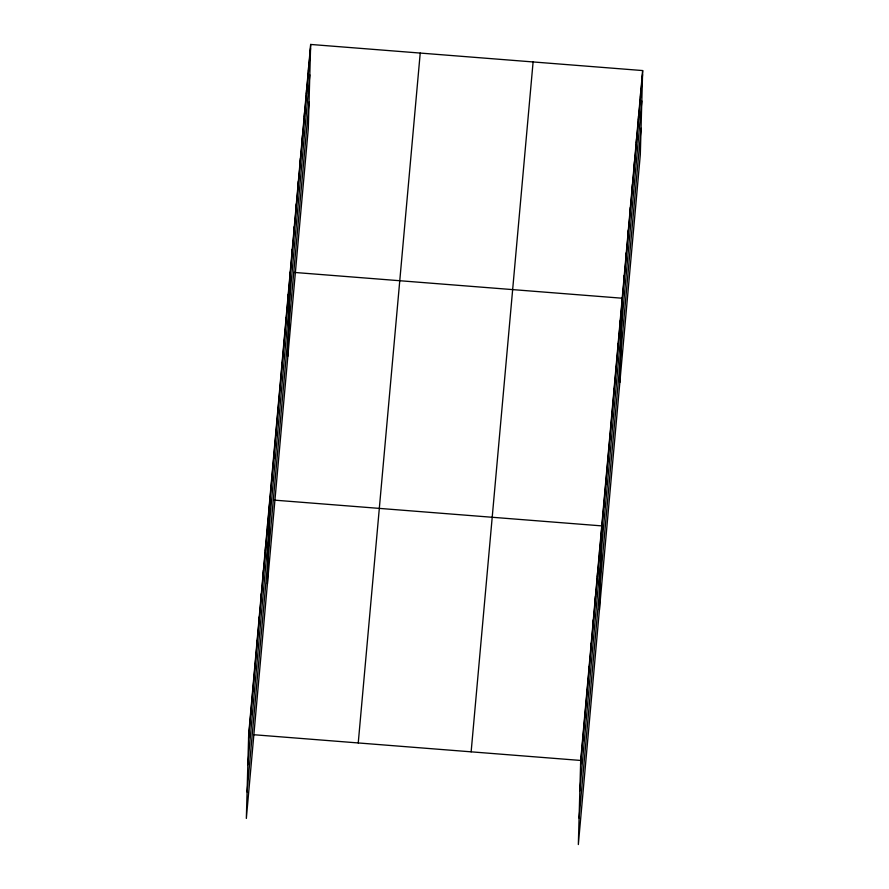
<?xml version="1.0" encoding="UTF-8"?>
<svg xmlns="http://www.w3.org/2000/svg" width="889" height="889" viewBox="0 0 889 889"><rect width="100%" height="100%" fill="white"/><g stroke="black" fill="none" stroke-linecap="round" stroke-linejoin="round"><path stroke-width="1.33" d="M250.687 714.8L250.798 710.878M252.787 691.353L252.898 687.419M254.899 667.895L255.01 663.961M257.01 644.436L257.11 640.502M259.11 620.978L259.221 617.044M261.222 597.519L261.333 593.596M263.322 574.072L263.433 570.138M265.433 550.613L265.544 546.679M267.545 527.155L267.645 523.221M267.411 583.873L269.756 499.774M271.69 480.938L271.801 477.004M273.734 458.168L273.845 454.235M275.779 435.399L275.89 431.476M277.824 412.64L277.935 408.707M279.868 389.871L279.979 385.937M281.913 367.101L282.024 363.179M283.958 344.343L284.069 340.409M286.002 321.574L286.114 317.64M288.047 298.804L288.158 294.87M287.858 356.211L290.203 272.112M292.137 253.276L292.248 249.342M294.181 230.507L294.292 226.573M296.226 207.748L296.337 203.814M298.282 184.979L298.382 181.045M300.326 162.209L300.426 158.275M302.371 139.44L302.471 135.517M304.416 116.681L304.516 112.747M306.461 93.912L306.561 89.978M308.505 71.142L308.616 67.22M310.661 44.45L308.305 128.549L246.342 818.436L248.687 734.325L310.661 44.45L642.658 70.564L640.313 154.675L578.339 844.55L580.695 760.451L642.658 70.564M582.695 740.926L582.795 736.992M584.795 717.467L584.906 713.534M586.907 694.009L587.018 690.075M589.007 670.55L589.118 666.628M591.118 647.103L591.229 643.169M593.23 623.645L593.33 619.711M595.33 600.186L595.441 596.252M597.441 576.728L597.552 572.805M599.542 553.28L599.653 549.346M599.408 609.987L601.764 525.888L273.868 500.096M603.698 507.052L603.809 503.118M605.742 484.294L605.854 480.36M607.787 461.524L607.898 457.591M609.832 438.755L609.943 434.821M611.876 415.985L611.988 412.063M613.921 393.227L614.032 389.293M615.966 370.457L616.077 366.524M618.011 347.688L618.122 343.765M620.055 324.93L620.166 320.996M619.866 382.337L622.211 298.226L294.315 272.434M624.145 279.39L624.256 275.468M626.189 256.632L626.301 252.698M628.234 233.863L628.345 229.929M630.279 211.093L630.39 207.17M632.323 188.335L632.435 184.401M634.368 165.565L634.479 161.631M636.413 142.796L636.524 138.873M638.458 120.037L638.569 116.103M640.502 97.268L640.613 93.334M248.576 738.259L310.55 48.384M247.842 764.718L309.805 74.843M247.075 791.977L309.05 102.091M358.245 742.948L420.219 53.073M471.137 751.827L533.1 61.952M580.584 764.384L642.558 74.498M579.839 790.832L641.814 100.957M579.083 818.091L641.047 128.216M254.165 734.759L580.695 760.451"/></g></svg>
